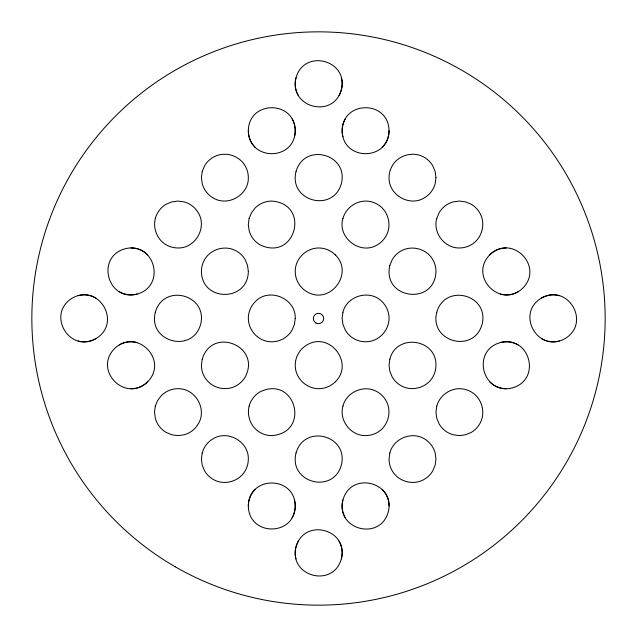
<?xml version="1.0" encoding="UTF-8"?>
<svg xmlns="http://www.w3.org/2000/svg" width="637" height="637" viewBox="0 0 637 637"><rect width="100%" height="100%" fill="white"/><g stroke="black" fill="none" stroke-linecap="round" stroke-linejoin="round"><path stroke-width="0.96" d="M248.326 130.704C248.685 100.073 294.875 100.073 295.234 130.704C294.875 161.336 248.685 161.336 248.326 130.704A36.914 29.191 -22.5 0 0 255.19 147.29M296.03 77.73C288.45 107.406 333.063 119.366 341.344 89.865C348.925 60.181 304.311 48.229 296.03 77.73A62.267 37.702 -7.5 0 0 298.379 95.526M248.326 505.977C248.685 475.345 294.875 475.345 295.234 505.977C294.875 536.609 248.685 536.609 248.326 505.977A36.914 29.191 22.5 0 1 255.19 489.391M389.048 130.704C388.689 161.336 342.499 161.336 342.141 130.704C342.499 100.073 388.689 100.073 389.048 130.704A36.914 29.191 22.5 0 1 382.184 147.29M342.937 499.902C335.365 529.586 379.971 541.546 388.252 512.044C395.832 482.36 351.218 470.409 342.937 499.902A36.914 29.191 -7.5 0 0 345.286 517.706M341.344 558.952C348.925 529.275 304.311 517.316 296.03 546.817C288.45 576.501 333.063 588.453 341.344 558.952A62.267 37.702 -7.5 0 0 338.995 541.155M147.641 381.834C169.044 359.921 136.382 327.259 114.469 348.662C93.058 370.583 125.72 403.237 147.641 381.834A36.914 29.191 67.5 0 1 131.055 388.705M335.269 381.834C354.538 363.353 329.799 331.113 306.962 344.935A23.808 23.601 22.5 0 0 296.038 371.315C298.769 381.324 308.324 388.642 318.683 388.705A23.306 23.107 -7.5 0 0 335.269 381.834M489.734 254.848C468.33 276.761 500.993 309.423 522.905 288.02C544.317 266.099 511.654 233.445 489.734 254.848A36.914 29.191 67.5 0 1 506.319 247.976M95.869 338.653C122.216 323.023 99.125 283.027 72.419 298.028C46.071 313.659 69.162 353.654 95.869 338.653A62.267 37.702 82.5 0 1 78.072 340.994M541.506 298.028C515.158 313.659 538.249 353.654 564.955 338.653C591.303 323.023 568.212 283.027 541.506 298.028A62.267 37.702 82.5 0 1 559.302 295.687M137.122 294.087C166.615 285.814 154.664 241.2 124.979 248.78C95.486 257.053 107.438 301.667 137.122 294.087A36.914 29.191 -82.5 0 1 119.326 291.746M500.252 342.595C470.759 350.868 482.711 395.481 512.395 387.901C541.888 379.628 529.936 335.014 500.252 342.595A36.914 29.191 -82.5 0 1 518.048 344.935M335.269 254.848C354.538 273.329 329.799 305.569 306.962 291.746A23.808 23.601 -22.5 0 1 296.038 265.366C298.769 255.357 308.324 248.04 318.683 247.976A23.306 23.107 7.5 0 1 335.269 254.848M131.055 247.976A36.914 29.191 -67.5 0 1 147.641 254.848M78.072 295.687A62.267 37.702 -82.5 0 1 95.869 298.028M294.437 499.902A36.914 29.191 7.5 0 1 292.088 517.706M518.048 291.746A36.914 29.191 82.5 0 1 500.252 294.087M506.319 388.705A36.914 29.191 -67.5 0 1 489.734 381.834M382.184 489.391A36.914 29.191 -22.5 0 1 389.048 505.977M341.344 77.73A62.267 37.702 7.5 0 1 338.995 95.526M296.03 558.952A62.267 37.702 7.5 0 1 298.379 541.155M342.937 136.78A36.914 29.191 7.5 0 1 345.286 118.976M559.302 340.994A62.267 37.702 -82.5 0 1 541.506 338.653M119.326 344.935A36.914 29.191 82.5 0 1 137.122 342.595M292.088 118.976A36.914 29.191 -7.5 0 1 294.437 136.78M155.309 218.451C153.302 226.469 155.635 235.172 161.376 241.105A36.914 29.191 -67.5 0 0 177.962 247.976C195.296 248.502 207.391 227.544 198.274 212.798A36.914 29.191 -52.5 0 0 184.029 201.865L177.962 201.069L171.886 201.865L166.233 204.214A19.014 15.033 -52.5 0 0 155.309 218.451M155.309 312.273C147.728 341.95 192.342 353.909 200.615 324.408C208.195 294.732 163.582 282.772 155.309 312.273M155.309 406.088L154.504 412.155L155.309 418.23A19.014 15.033 52.5 0 0 166.233 432.467L171.886 434.816L177.962 435.612L184.029 434.816A36.914 29.191 52.5 0 0 198.274 423.884C207.391 409.137 195.296 388.18 177.962 388.705A36.914 29.191 67.5 0 0 161.376 395.577L157.65 400.434L155.309 406.088M202.216 171.544L201.411 177.612L202.216 183.687A36.914 29.191 -37.5 0 0 213.14 197.924C227.895 207.049 248.844 194.946 248.326 177.612A36.914 29.191 -22.5 0 0 241.455 161.034C236.693 156.622 230.252 153.82 223.706 154.313A19.038 15.057 -37.5 0 0 204.549 165.883L202.216 171.544M202.216 359.18L201.411 365.248A21.801 20.113 67.5 0 0 208.283 381.834C214.223 387.575 222.926 389.908 230.936 387.901A27.375 25.257 52.5 0 0 245.181 376.977C261.624 346.353 212.24 325.905 202.216 359.18M202.216 452.995L201.411 459.07L202.216 465.137L204.557 470.791A19.014 15.033 37.5 0 0 218.802 481.723C226.812 483.722 235.515 481.397 241.455 475.648A36.914 29.191 22.5 0 0 248.326 459.07C248.844 441.736 227.895 429.633 213.14 438.758A36.914 29.191 37.5 0 0 202.216 452.995M249.123 218.451L248.326 224.527L249.123 230.594A27.375 25.257 -37.5 0 0 260.047 244.839C295.464 261.998 311.023 203.912 271.776 201.069A21.801 20.113 -22.5 0 0 255.19 207.941L251.464 212.798L249.123 218.451M248.326 271.434C247.96 302.065 201.778 302.065 201.411 271.434A21.785 20.097 -67.5 0 1 208.275 254.864C214.207 249.107 222.918 246.774 230.936 248.78A27.375 25.257 -52.5 0 1 245.181 259.705L247.522 265.358L248.326 271.434M249.123 406.088C247.116 414.098 249.449 422.809 255.19 428.741A21.801 20.113 22.5 0 0 271.776 435.612C311.023 432.77 295.464 374.683 260.047 391.843A27.375 25.257 37.5 0 0 249.123 406.088M296.03 171.544C288.45 201.228 333.063 213.18 341.344 183.687C348.925 154.003 304.311 142.051 296.03 171.544M295.234 318.341L294.437 324.408L292.088 330.07A23.808 23.601 67.5 0 1 265.709 340.994C255.708 338.263 248.382 328.708 248.326 318.341A23.306 23.107 -82.5 0 1 255.198 301.755C268.806 287.016 296.022 298.299 295.234 318.341M296.03 452.995C288.45 482.679 333.063 494.631 341.344 465.137C348.925 435.453 304.311 423.501 296.03 452.995M342.937 218.451C336.989 237.609 360.359 255.541 377.327 244.839A27.375 25.257 37.5 0 0 388.252 230.594C390.25 222.584 387.925 213.873 382.184 207.941A21.801 20.113 22.5 0 0 365.598 201.069C355.231 201.125 345.684 208.45 342.937 218.451M342.937 312.273L342.141 318.341L342.937 324.408L345.286 330.07A23.808 23.601 -67.5 0 0 371.666 340.994C381.667 338.263 388.992 328.708 389.048 318.341A23.306 23.107 82.5 0 0 382.176 301.755C370.296 289.126 346.918 295.393 342.937 312.273M342.937 406.088C338.828 420.364 350.74 435.891 365.598 435.612A21.809 20.137 -22.5 0 0 382.184 428.749C387.917 422.801 390.258 414.106 388.252 406.088A27.375 25.257 -37.5 0 0 377.327 391.843C364.595 384.183 346.52 391.667 342.937 406.088M389.852 265.358C381.897 299.199 434.88 306.174 435.963 271.434A21.801 20.113 67.5 0 0 429.091 254.848C423.151 249.107 414.448 246.774 406.438 248.78A27.375 25.257 52.5 0 0 392.193 259.705L389.852 265.358M389.852 359.18L389.048 365.248L389.852 371.323L392.193 376.977A27.375 25.257 -52.5 0 0 406.438 387.901C414.448 389.908 423.151 387.575 429.091 381.834A21.801 20.113 -67.5 0 0 435.963 365.248C436.512 338.558 396.222 333.255 389.852 359.18M389.852 452.995L389.048 459.07A36.914 29.191 -22.5 0 0 395.919 475.648C401.859 481.397 410.562 483.722 418.573 481.723A19.014 15.033 -37.5 0 0 432.818 470.791L435.159 465.137L435.963 459.07L435.159 452.995A36.914 29.191 -37.5 0 0 424.234 438.758C411.502 431.09 393.427 438.574 389.852 452.995M435.963 177.612L435.159 183.687A36.914 29.191 37.5 0 1 424.234 197.924C409.48 207.049 388.53 194.946 389.048 177.612A36.914 29.191 22.5 0 1 395.919 161.034C401.859 155.293 410.562 152.96 418.573 154.958A19.014 15.033 37.5 0 1 432.818 165.891L435.159 171.544L435.963 177.612M436.759 218.451C432.65 232.736 444.554 248.255 459.412 247.976A36.914 29.191 67.5 0 0 475.998 241.105C481.739 235.172 484.072 226.469 482.066 218.451A19.014 15.033 52.5 0 0 471.141 204.214L465.48 201.865L459.412 201.069L453.345 201.865A36.914 29.191 52.5 0 0 439.1 212.798L436.759 218.451M436.759 312.273C429.179 341.95 473.793 353.909 482.066 324.408C489.646 294.732 445.032 282.772 436.759 312.273M436.759 406.088L435.963 412.155L436.759 418.23L439.1 423.884A36.914 29.191 -52.5 0 0 453.345 434.816L459.412 435.612L465.48 434.816L471.141 432.467A19.014 15.033 -52.5 0 0 482.066 418.23C484.072 410.22 481.739 401.509 475.998 395.577A36.914 29.191 -67.5 0 0 459.412 388.705C449.045 388.761 439.498 396.087 436.759 406.088M315.904 322.999A5.2 5.2 0 0 0 323.7 318.5A5.2 5.2 0 0 0 315.904 314.001A5.2 5.2 0 0 0 315.904 322.999M175.175 566.747A286.65 286.65 0 0 0 605.15 318.5A286.65 286.65 0 0 0 175.175 70.253A286.65 286.65 0 0 0 175.175 566.747"/></g></svg>
